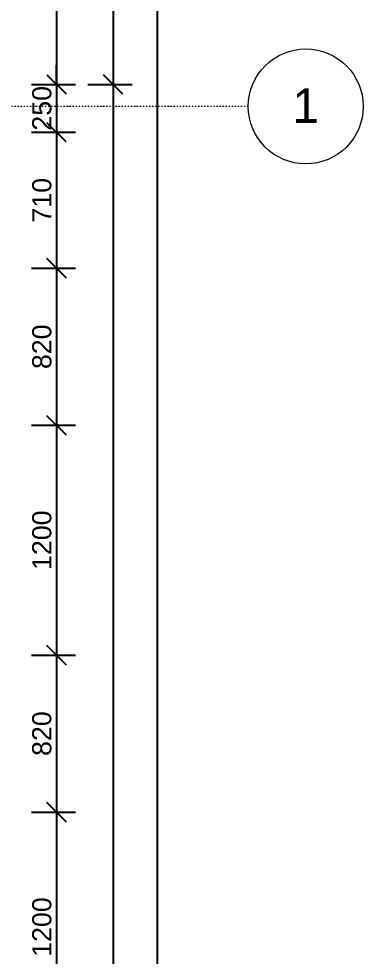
# Model space of a CAD drawing. Header units: millimetres. Extents: x -21051 to 202668, y -15646 to 13691.
# Drawn here: x 73167 to 74966, y 2055 to 6950 of the extents above; entities that cross this region are included whole.
import ezdxf

# ---------------------------------------------------------------- set-up
doc = ezdxf.new("R2010")
doc.units = ezdxf.units.MM
doc.linetypes.add('Dash dot', pattern=[15.875, 6.35, -4.7625, 0, -4.7625])
for name, color, linetype, lineweight in [('A-ANNO-DIMS', 211, 'Continuous', 9), ('S-GRID', 1, 'Continuous', 9), ('S-GRID-IDEN', 1, 'Continuous', 9)]:
    doc.layers.add(name, color=color, linetype=linetype, lineweight=lineweight)
doc.layers.get('0').off()
doc.styles.add('Arial_1', font='arial.ttf', dxfattribs={"height": 125})
doc.styles.add('Arial_3', font='arial.ttf', dxfattribs={"height": 100})
doc.dimstyles.new('Arial_1_0', dxfattribs={"dimscale": 304.8, "dimtxt": 102.02594, "dimasz": 0.328084, "dimexe": 0.328084, "dimexo": 0.0625, "dimgap": 0.082021, "dimtad": 1, "dimdec": 0, "dimzin": 0, "dimdsep": 46, "dimtxsty": 'Arial_3', "dimblk1": 'OBLIQUE', "dimblk2": 'OBLIQUE', "dimsah": 1, "dimcen": 0.09, "dimdle": 0.328084, "dimazin": 0, "dimtfac": 1, "dimtdec": 4, "dimtix": 1, "dimtmove": 0, "dimatfit": 3, "dimfxl": 0.492126, "dimfxlon": 1, "dimtvp": 1, "dimtolj": 1, "dimtzin": 0, "dimarcsym": 2})

# ---------------------------------------------------------------- blocks, each defined once
blk = doc.blocks.new('Grid - _-182767-01_First floor')
at = {"layer": 'S-GRID-IDEN'}
blk.add_circle((0, 0), 3, dxfattribs=at)
blk = doc.blocks.new('_Oblique')
at = {"color": 0, "linetype": 'ByBlock', "lineweight": -2}
blk.add_line((-0.5, -0.5), (0.5, 0.5), dxfattribs=at)
blk = doc.blocks.new('*D919')
at = {"layer": 'A-ANNO-DIMS', "color": 0, "lineweight": -2, "transparency": 16777216}
for p, q in [((73364.1, 10542.3), (73364.1, 6507.3)), ((73233.2, 10442.3), (73464.1, 10442.3)), ((73233.2, 6607.3), (73464.1, 6607.3))]:
    blk.add_line(p, q, dxfattribs=at)
at = {"layer": 'Defpoints', "color": 0, "transparency": 16777216}
for p in [(73214.1, 10442.3), (73214.1, 6607.3), (73364.1, 6607.3)]:
    blk.add_point(p, dxfattribs=at)
at = {"layer": 'A-ANNO-DIMS', "color": 0, "lineweight": -2, "transparency": 16777216, "xscale": 100, "yscale": 100, "zscale": 100}
for p, rotation in [((73364.1, 10442.3), 90), ((73364.1, 6607.3), 270)]:
    blk.add_blockref('_Oblique', p, dxfattribs=dict(at, rotation=rotation))
at = {"layer": 'A-ANNO-DIMS', "color": 0, "transparency": 16777216, "insert": (73288.1, 8524.8), "char_height": 100, "width": 369.177, "attachment_point": 5, "rotation": 90, "style": 'Arial_3'}
blk.add_mtext('\\A1;3835', dxfattribs=at)
blk = doc.blocks.new('*D920')
at = {"layer": 'A-ANNO-DIMS', "color": 0, "lineweight": -2, "transparency": 16777216}
for p, q in [((73364.1, 6607.3), (73364.1, 6707.3)), ((73233.2, 6607.3), (73464.1, 6607.3)), ((73364.1, 6607.3), (73364.1, 6357.3)), ((73233.2, 6357.3), (73464.1, 6357.3)), ((73364.1, 6357.3), (73364.1, 6257.3))]:
    blk.add_line(p, q, dxfattribs=at)
at = {"layer": 'Defpoints', "color": 0, "transparency": 16777216}
for p in [(73214.1, 6607.3), (73214.1, 6357.3), (73364.1, 6357.3)]:
    blk.add_point(p, dxfattribs=at)
at = {"layer": 'A-ANNO-DIMS', "color": 0, "lineweight": -2, "transparency": 16777216, "xscale": 100, "yscale": 100, "zscale": 100}
for p, rotation in [((73364.1, 6607.3), 270), ((73364.1, 6357.3), 90)]:
    blk.add_blockref('_Oblique', p, dxfattribs=dict(at, rotation=rotation))
at = {"layer": 'A-ANNO-DIMS', "color": 0, "transparency": 16777216, "insert": (73288.1, 6482.3), "char_height": 100, "width": 276.883, "attachment_point": 5, "rotation": 90, "style": 'Arial_3'}
blk.add_mtext('\\A1;250', dxfattribs=at)
blk = doc.blocks.new('*D921')
at = {"layer": 'A-ANNO-DIMS', "color": 0, "lineweight": -2, "transparency": 16777216}
for p, q in [((73364.1, 6457.3), (73364.1, 5547.3)), ((73233.2, 6357.3), (73464.1, 6357.3)), ((73233.2, 5647.3), (73464.1, 5647.3))]:
    blk.add_line(p, q, dxfattribs=at)
at = {"layer": 'Defpoints', "color": 0, "transparency": 16777216}
for p in [(73214.1, 6357.3), (73214.1, 5647.3), (73364.1, 5647.3)]:
    blk.add_point(p, dxfattribs=at)
at = {"layer": 'A-ANNO-DIMS', "color": 0, "lineweight": -2, "transparency": 16777216, "xscale": 100, "yscale": 100, "zscale": 100}
for p, rotation in [((73364.1, 6357.3), 90), ((73364.1, 5647.3), 270)]:
    blk.add_blockref('_Oblique', p, dxfattribs=dict(at, rotation=rotation))
at = {"layer": 'A-ANNO-DIMS', "color": 0, "transparency": 16777216, "insert": (73288.1, 6002.3), "char_height": 100, "width": 276.883, "attachment_point": 5, "rotation": 90, "style": 'Arial_3'}
blk.add_mtext('\\A1;710', dxfattribs=at)
blk = doc.blocks.new('*D922')
at = {"layer": 'A-ANNO-DIMS', "color": 0, "lineweight": -2, "transparency": 16777216}
for p, q in [((73364.1, 5747.3), (73364.1, 4727.3)), ((73233.2, 5647.3), (73464.1, 5647.3)), ((73233.2, 4827.3), (73464.1, 4827.3))]:
    blk.add_line(p, q, dxfattribs=at)
at = {"layer": 'Defpoints', "color": 0, "transparency": 16777216}
for p in [(73214.1, 5647.3), (73214.1, 4827.3), (73364.1, 4827.3)]:
    blk.add_point(p, dxfattribs=at)
at = {"layer": 'A-ANNO-DIMS', "color": 0, "lineweight": -2, "transparency": 16777216, "xscale": 100, "yscale": 100, "zscale": 100}
for p, rotation in [((73364.1, 5647.3), 90), ((73364.1, 4827.3), 270)]:
    blk.add_blockref('_Oblique', p, dxfattribs=dict(at, rotation=rotation))
at = {"layer": 'A-ANNO-DIMS', "color": 0, "transparency": 16777216, "insert": (73288.1, 5237.3), "char_height": 100, "width": 276.883, "attachment_point": 5, "rotation": 90, "style": 'Arial_3'}
blk.add_mtext('\\A1;820', dxfattribs=at)
blk = doc.blocks.new('*D923')
at = {"layer": 'A-ANNO-DIMS', "color": 0, "lineweight": -2, "transparency": 16777216}
for p, q in [((73364.1, 4927.3), (73364.1, 3527.3)), ((73233.2, 4827.3), (73464.1, 4827.3)), ((73233.2, 3627.3), (73464.1, 3627.3))]:
    blk.add_line(p, q, dxfattribs=at)
at = {"layer": 'Defpoints', "color": 0, "transparency": 16777216}
for p in [(73214.1, 4827.3), (73214.1, 3627.3), (73364.1, 3627.3)]:
    blk.add_point(p, dxfattribs=at)
at = {"layer": 'A-ANNO-DIMS', "color": 0, "lineweight": -2, "transparency": 16777216, "xscale": 100, "yscale": 100, "zscale": 100}
for p, rotation in [((73364.1, 4827.3), 90), ((73364.1, 3627.3), 270)]:
    blk.add_blockref('_Oblique', p, dxfattribs=dict(at, rotation=rotation))
at = {"layer": 'A-ANNO-DIMS', "color": 0, "transparency": 16777216, "insert": (73288.1, 4227.3), "char_height": 100, "width": 369.177, "attachment_point": 5, "rotation": 90, "style": 'Arial_3'}
blk.add_mtext('\\A1;1200', dxfattribs=at)
blk = doc.blocks.new('*D924')
at = {"layer": 'A-ANNO-DIMS', "color": 0, "lineweight": -2, "transparency": 16777216}
for p, q in [((73364.1, 3727.3), (73364.1, 2707.3)), ((73233.2, 3627.3), (73464.1, 3627.3)), ((73233.2, 2807.3), (73464.1, 2807.3))]:
    blk.add_line(p, q, dxfattribs=at)
at = {"layer": 'Defpoints', "color": 0, "transparency": 16777216}
for p in [(73214.1, 3627.3), (73214.1, 2807.3), (73364.1, 2807.3)]:
    blk.add_point(p, dxfattribs=at)
at = {"layer": 'A-ANNO-DIMS', "color": 0, "lineweight": -2, "transparency": 16777216, "xscale": 100, "yscale": 100, "zscale": 100}
for p, rotation in [((73364.1, 3627.3), 90), ((73364.1, 2807.3), 270)]:
    blk.add_blockref('_Oblique', p, dxfattribs=dict(at, rotation=rotation))
at = {"layer": 'A-ANNO-DIMS', "color": 0, "transparency": 16777216, "insert": (73288.1, 3217.3), "char_height": 100, "width": 276.883, "attachment_point": 5, "rotation": 90, "style": 'Arial_3'}
blk.add_mtext('\\A1;820', dxfattribs=at)
blk = doc.blocks.new('*D925')
at = {"layer": 'A-ANNO-DIMS', "color": 0, "lineweight": -2, "transparency": 16777216}
for p, q in [((73364.1, 2907.3), (73364.1, 1507.3)), ((73233.2, 2807.3), (73464.1, 2807.3)), ((73233.2, 1607.3), (73464.1, 1607.3))]:
    blk.add_line(p, q, dxfattribs=at)
at = {"layer": 'Defpoints', "color": 0, "transparency": 16777216}
for p in [(73214.1, 2807.3), (73214.1, 1607.3), (73364.1, 1607.3)]:
    blk.add_point(p, dxfattribs=at)
at = {"layer": 'A-ANNO-DIMS', "color": 0, "lineweight": -2, "transparency": 16777216, "xscale": 100, "yscale": 100, "zscale": 100}
for p, rotation in [((73364.1, 2807.3), 90), ((73364.1, 1607.3), 270)]:
    blk.add_blockref('_Oblique', p, dxfattribs=dict(at, rotation=rotation))
at = {"layer": 'A-ANNO-DIMS', "color": 0, "transparency": 16777216, "insert": (73288.1, 2207.3), "char_height": 100, "width": 369.177, "attachment_point": 5, "rotation": 90, "style": 'Arial_3'}
blk.add_mtext('\\A1;1200', dxfattribs=at)
blk = doc.blocks.new('*D931')
at = {"layer": 'A-ANNO-DIMS', "color": 0, "lineweight": -2, "transparency": 16777216}
for p, q in [((73659.7, 10542.3), (73659.7, 6507.3)), ((73528.8, 10442.3), (73759.7, 10442.3)), ((73528.8, 6607.3), (73759.7, 6607.3))]:
    blk.add_line(p, q, dxfattribs=at)
at = {"layer": 'Defpoints', "color": 0, "transparency": 16777216}
for p in [(73509.7, 10442.3), (73509.7, 6607.3), (73659.7, 6607.3)]:
    blk.add_point(p, dxfattribs=at)
at = {"layer": 'A-ANNO-DIMS', "color": 0, "lineweight": -2, "transparency": 16777216, "xscale": 100, "yscale": 100, "zscale": 100}
for p, rotation in [((73659.7, 10442.3), 90), ((73659.7, 6607.3), 270)]:
    blk.add_blockref('_Oblique', p, dxfattribs=dict(at, rotation=rotation))
at = {"layer": 'A-ANNO-DIMS', "color": 0, "transparency": 16777216, "insert": (73583.6, 8524.8), "char_height": 100, "width": 369.177, "attachment_point": 5, "rotation": 90, "style": 'Arial_3'}
blk.add_mtext('\\A1;3835', dxfattribs=at)
blk = doc.blocks.new('*D932')
at = {"layer": 'A-ANNO-DIMS', "color": 0, "lineweight": -2, "transparency": 16777216}
for p, q in [((73659.7, 6707.3), (73659.7, -8722.7)), ((73528.8, 6607.3), (73759.7, 6607.3)), ((73528.8, -8622.7), (73759.7, -8622.7))]:
    blk.add_line(p, q, dxfattribs=at)
at = {"layer": 'Defpoints', "color": 0, "transparency": 16777216}
for p in [(73509.7, 6607.3), (73509.7, -8622.7), (73659.7, -8622.7)]:
    blk.add_point(p, dxfattribs=at)
at = {"layer": 'A-ANNO-DIMS', "color": 0, "lineweight": -2, "transparency": 16777216, "xscale": 100, "yscale": 100, "zscale": 100}
for p, rotation in [((73659.7, 6607.3), 90), ((73659.7, -8622.7), 270)]:
    blk.add_blockref('_Oblique', p, dxfattribs=dict(at, rotation=rotation))
at = {"layer": 'A-ANNO-DIMS', "color": 0, "transparency": 16777216, "insert": (73583.6, -1007.7), "char_height": 100, "width": 461.471, "attachment_point": 5, "rotation": 90, "style": 'Arial_3'}
blk.add_mtext('\\A1;15230', dxfattribs=at)
blk = doc.blocks.new('*D951')
at = {"layer": 'A-ANNO-DIMS', "color": 0, "lineweight": -2, "transparency": 16777216}
for p, q in [((73892, -13322.7), (73892, 10542.3)), ((73761, 10442.3), (73992, 10442.3)), ((73761, -13222.7), (73992, -13222.7))]:
    blk.add_line(p, q, dxfattribs=at)
at = {"layer": 'Defpoints', "color": 0, "transparency": 16777216}
for p in [(73742, 10442.3), (73892, 10442.3), (73742, -13222.7)]:
    blk.add_point(p, dxfattribs=at)
at = {"layer": 'A-ANNO-DIMS', "color": 0, "lineweight": -2, "transparency": 16777216, "xscale": 100, "yscale": 100, "zscale": 100}
for p, rotation in [((73892, 10442.3), 90), ((73892, -13222.7), 270)]:
    blk.add_blockref('_Oblique', p, dxfattribs=dict(at, rotation=rotation))
at = {"layer": 'A-ANNO-DIMS', "color": 0, "transparency": 16777216, "insert": (73815.9, -1390.2), "char_height": 100, "width": 461.471, "attachment_point": 5, "rotation": 90, "style": 'Arial_3'}
blk.add_mtext('\\A1;23665', dxfattribs=at)

msp = doc.modelspace()

# ---------------------------------------------------------------- linework, layer by layer
at = {"layer": 'S-GRID', "linetype": 'Dash dot', "lineweight": 18}
msp.add_line((74365.6, 6492.3), (71865.6, 6492.3), dxfattribs=at)

# ---------------------------------------------------------------- block references
at = {"layer": 'S-GRID-IDEN', "xscale": 99.99999999999994, "yscale": 99.99999999999994, "zscale": 99.99999999999994, "rotation": 90}
msp.add_blockref('Grid - _-182767-01_First floor', (74665.6, 6492.3), dxfattribs=at)

# ---------------------------------------------------------------- dimensions: what is measured, and where the dimension line sits
at = {"layer": 'A-ANNO-DIMS'}
for base, p1, p2, override, picture, middle in [((73364.1, 6607.3), (73214.1, 10442.3), (73214.1, 6607.3), {"dimpost": '<>', "dimfxl": 3835}, '*D919', (73288.1, 8524.8)), ((73659.7, 6607.3), (73509.7, 10442.3), (73509.7, 6607.3), {"dimpost": '<>', "dimfxl": 3835}, '*D931', (73583.6, 8524.8)), ((73892, 10442.3), (73742, -13222.7), (73742, 10442.3), {"dimpost": '<>', "dimfxl": 23665}, '*D951', (73815.9, -1390.2)), ((73364.1, 6357.3), (73214.1, 6607.3), (73214.1, 6357.3), {"dimpost": '<>', "dimfxl": 250}, '*D920', (73288.1, 6482.3)), ((73659.7, -8622.7), (73509.7, 6607.3), (73509.7, -8622.7), {"dimpost": '<>', "dimfxl": 15230}, '*D932', (73583.6, -1007.7)), ((73364.1, 5647.3), (73214.1, 6357.3), (73214.1, 5647.3), {"dimpost": '<>', "dimfxl": 710}, '*D921', (73288.1, 6002.3)), ((73364.1, 4827.3), (73214.1, 5647.3), (73214.1, 4827.3), {"dimpost": '<>', "dimfxl": 820}, '*D922', (73288.1, 5237.3)), ((73364.1, 3627.3), (73214.1, 4827.3), (73214.1, 3627.3), {"dimpost": '<>', "dimfxl": 1200}, '*D923', (73288.1, 4227.3)), ((73364.1, 2807.3), (73214.1, 3627.3), (73214.1, 2807.3), {"dimpost": '<>', "dimfxl": 820}, '*D924', (73288.1, 3217.3)), ((73364.1, 1607.3), (73214.1, 2807.3), (73214.1, 1607.3), {"dimpost": '<>', "dimfxl": 1200}, '*D925', (73288.1, 2207.3))]:
    dim = msp.add_linear_dim(base=base, p1=p1, p2=p2, angle=90, dimstyle='Arial_1_0', override=override, dxfattribs=at)
    dim.commit()
    dim.dimension.update_dxf_attribs({"geometry": picture, "text_midpoint": middle})

# ---------------------------------------------------------------- next in the draw order: texts
at = {"layer": 'S-GRID-IDEN', "insert": (74595.2, 6586.3), "char_height": 180, "width": 168.354, "attachment_point": 1, "style": 'Arial_1', "bg_fill": 3, "box_fill_scale": 1.25, "bg_fill_color": 256, "bg_fill_true_color": 13158600, "bg_fill_transparency": 0}
msp.add_mtext('1', dxfattribs=at)

doc.saveas('drawing.dxf')
